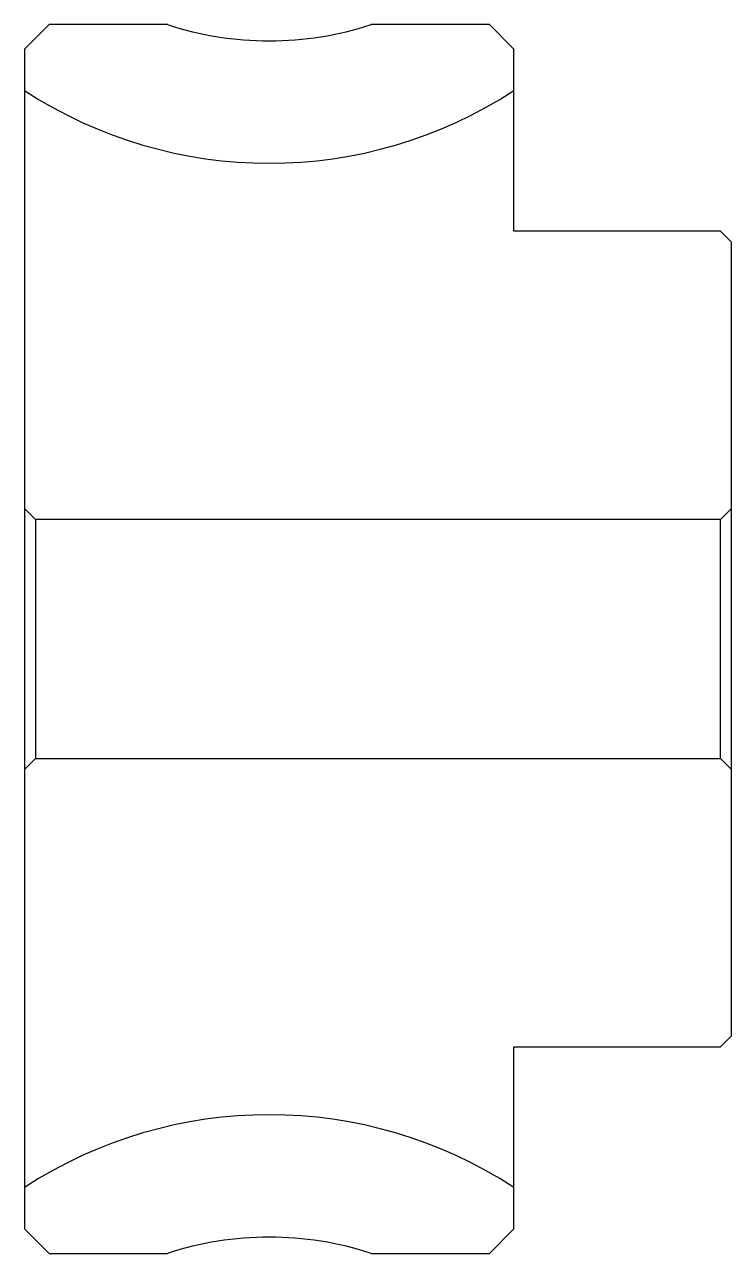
# Model space of a CAD drawing. Header units: metres. Extents: x 160 to 225, y 130 to 243.
import ezdxf

# ---------------------------------------------------------------- set-up
doc = ezdxf.new("R2010")
doc.units = ezdxf.units.M

msp = doc.modelspace()

# ---------------------------------------------------------------- linework, layer by layer
at = {"color": 4}
for p, q in [((225.322571, 198.290314), (224.322571, 197.290314)), ((160.322571, 174.290314), (161.322571, 175.290314)), ((225.322571, 174.290314), (224.322571, 175.290314))]:
    msp.add_line(p, q, dxfattribs=at)
for points in [[(173.455078, 242.790314), (162.580643, 242.790314), (160.322571, 240.532257), (160.322571, 174.290314)], [(205.322571, 223.790314), (205.322571, 240.532257), (203.064514, 242.790314), (192.190063, 242.790314)], [(205.322571, 148.790314), (224.322571, 148.790314), (225.322571, 149.790314), (225.322571, 222.790314), (224.322571, 223.790314), (205.322571, 223.790314)], [(160.322571, 198.290314), (161.322571, 197.290314), (161.322571, 175.290314), (224.322571, 175.290314), (224.322571, 197.290314), (161.322571, 197.290314)], [(160.322571, 174.290314), (160.322571, 132.04837), (162.580643, 129.790314), (173.455078, 129.790314)], [(192.190063, 129.790314), (203.064514, 129.790314), (205.322571, 132.04837), (205.322571, 148.790314)]]:
    msp.add_lwpolyline(points, dxfattribs=at)
for centre, radius, start, end in [((182.822571, 271.290314), 30, 251.80512638, 288.19487096), ((182.822571, 271.290314), 41.25, 236.94426804, 303.05573196), ((182.822571, 101.290314), 41.25, 56.94426804, 123.05573196), ((182.822571, 101.290314), 30, 71.80512904, 108.19487362)]:
    msp.add_arc(centre, radius, start, end, dxfattribs=at)

doc.saveas('drawing.dxf')
